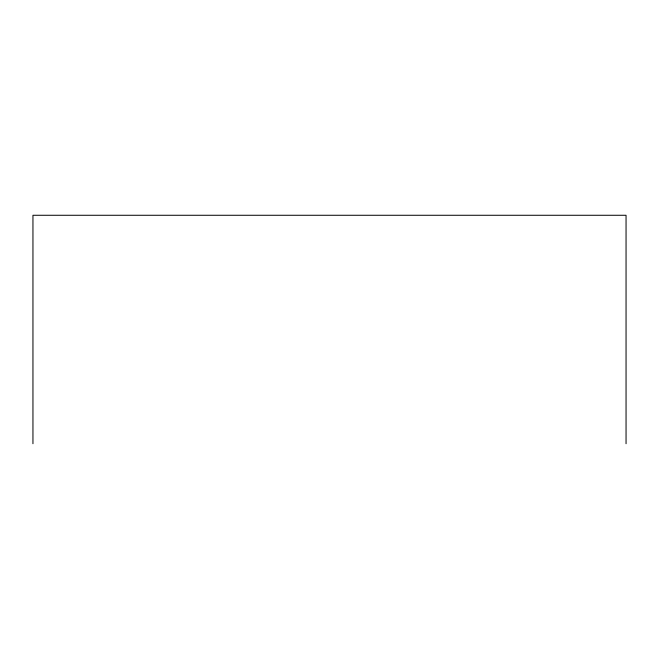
<?xml version="1.0" encoding="UTF-8"?>
<svg xmlns="http://www.w3.org/2000/svg" width="659" height="659" viewBox="0 0 659 659"><rect width="100%" height="100%" fill="white"/><g stroke="black" fill="none" stroke-linecap="round" stroke-linejoin="round"><path stroke-width="0.99" d="M626.05 443.729L626.05 215.271L32.95 215.271L32.95 443.729"/></g></svg>
